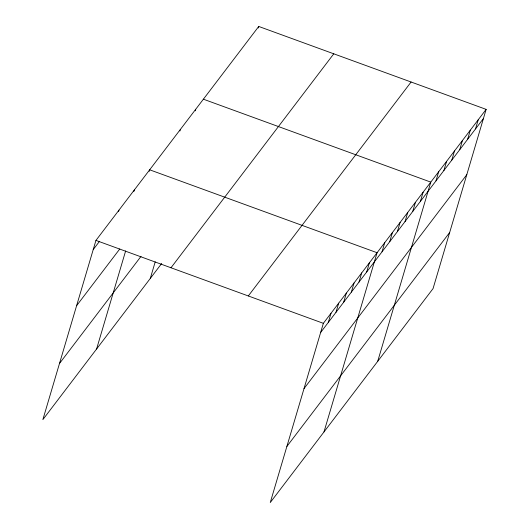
<?xml version="1.0" encoding="UTF-8"?>
<svg xmlns="http://www.w3.org/2000/svg" width="529" height="529" viewBox="0 0 529 529"><rect width="100%" height="100%" fill="white"/><g stroke="black" fill="none" stroke-linecap="round" stroke-linejoin="round"><path stroke-width="0.79" d="M486.138 109.371L323.351 323.325L270.259 502.55L433.053 288.596L486.138 109.371L258.741 26.45L95.947 240.404L42.862 419.629L161.669 263.482M118.516 211.673L118.972 210.145M133.87 191.498L134.32 189.971M96.582 349.028L125.638 250.931M149.218 171.33L149.667 169.802L377.071 252.717L323.979 431.942M179.913 130.98L180.369 129.453M195.261 110.812L195.717 109.278M150.302 278.419L155.215 261.822M258.284 27.977L258.741 26.45M328.311 322.406L331.022 313.234M335.981 312.322L338.699 303.15M343.658 302.231L346.376 293.066M351.329 292.147L354.046 282.975M359.006 282.063L361.724 272.891M366.683 271.972L369.394 262.807M382.031 251.804L384.748 242.632M389.701 241.713L392.419 232.542M397.378 231.629L400.096 222.458M405.055 221.545L407.766 212.374M412.726 211.455L415.444 202.283M420.403 201.37L423.121 192.199M377.699 361.34L430.791 182.115L203.394 99.194M435.982 180.892L438.7 171.72M443.891 170.497L446.608 161.332M451.799 160.108L454.51 150.937M459.701 149.714L462.419 140.542M467.61 139.325L470.327 130.154M475.518 128.931L478.236 119.759M93.23 249.576L99.465 241.383M76.606 305.696L119.779 248.961M59.479 363.516L141.025 256.347M170.993 267.767L333.779 53.813M248.306 295.962L411.099 82.008M320.634 332.496L483.427 118.536M304.01 388.61L466.803 174.656M286.883 446.43L449.676 232.476M95.947 240.404L323.351 323.325"/></g></svg>
